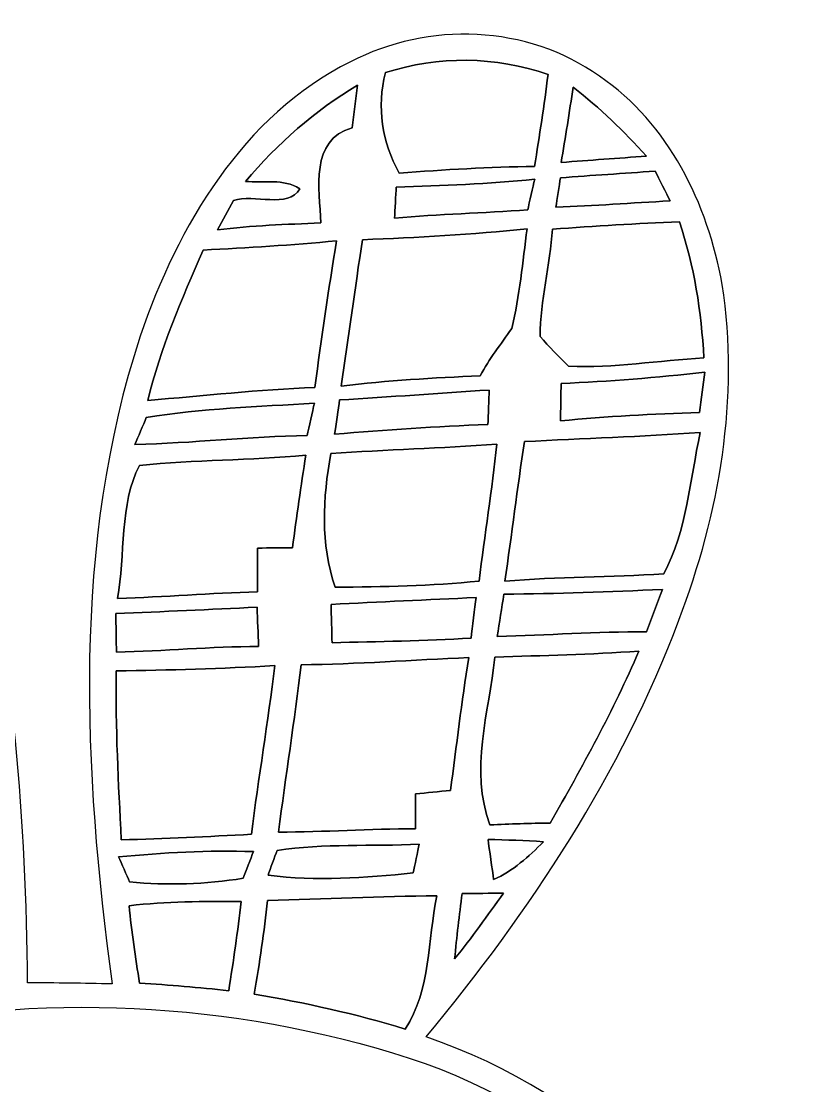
# Model space of a CAD drawing. Header units: centimetres. Extents: x -9.7 to 9.7, y -20.5 to 20.6.
# Drawn here: x -6.573 to -4.032, y -14.554 to -11.144 of the extents above; entities that cross this region are included whole.
import ezdxf

# ---------------------------------------------------------------- set-up
doc = ezdxf.new("R2010")
doc.units = ezdxf.units.CM
doc.header["$MEASUREMENT"] = 0
doc.layers.add('Camada 1', color=7, linetype='Continuous')

msp = doc.modelspace()

# ---------------------------------------------------------------- linework, layer by layer
at = {"layer": 'Camada 1'}
for points, knots in [([(-5.51814, -11.27337), (-5.27049, -11.14354), (-4.95087, -11.15447), (-4.72157, -11.31958), (-4.72157, -11.31958), (-4.49896, -11.46986), (-4.37515, -11.72845), (-4.32788, -11.98667), (-4.32788, -11.98667), (-4.27177, -12.34968), (-4.3374, -12.72151), (-4.46722, -13.0623), (-4.46722, -13.0623), (-4.65067, -13.55302), (-4.94312, -13.99611), (-5.27649, -14.39757), (-5.27649, -14.39757), (-4.7431, -14.581), (-4.31236, -14.99763), (-4.06752, -15.50105), (-4.06752, -15.50105), (-3.95605, -15.74446), (-3.81387, -16.00412), (-3.86891, -16.2814), (-3.86891, -16.2814), (-3.94017, -16.61337), (-4.20158, -16.86243), (-4.47462, -17.04304), (-4.47462, -17.04304), (-4.71735, -17.20003), (-4.98474, -17.31751), (-5.26133, -17.40076), (-5.26133, -17.40076), (-5.12409, -17.44132), (-4.98157, -17.5327), (-4.95335, -17.68333), (-4.95335, -17.68333), (-4.94242, -17.92498), (-4.7893, -18.12536), (-4.7392, -18.35855), (-4.7392, -18.35855), (-4.58505, -18.28095), (-4.40372, -18.20862), (-4.23157, -18.27354), (-4.23157, -18.27354), (-3.97756, -18.36844), (-3.8481, -18.63619), (-3.78071, -18.88208), (-3.78071, -18.88208), (-3.68194, -19.21581), (-3.8615, -19.55694), (-4.0841, -19.79753), (-4.0841, -19.79753), (-4.15113, -19.85785), (-4.17442, -19.94782), (-4.18217, -20.03531), (-4.18217, -20.03531), (-4.16913, -20.09634), (-4.10632, -20.12138), (-4.06223, -20.15737), (-4.06223, -20.15737), (-4.01954, -20.11398), (-3.97862, -20.06917), (-3.93876, -20.02401), (-3.93876, -20.02401), (-3.89149, -20.10409), (-3.84457, -20.23251), (-3.94616, -20.29283), (-3.94616, -20.29283), (-4.09397, -20.37537), (-4.27319, -20.36056), (-4.43688, -20.37467), (-4.43688, -20.37467), (-4.39525, -20.31929), (-4.31729, -20.26425), (-4.34657, -20.18558), (-4.34657, -20.18558), (-4.35468, -20.07022), (-4.54235, -20.07164), (-4.55789, -20.18454), (-4.55789, -20.18454), (-4.58752, -20.26849), (-4.50708, -20.32141), (-4.45523, -20.37221), (-4.45523, -20.37221), (-4.64043, -20.36304), (-4.82669, -20.37856), (-5.01049, -20.3475), (-5.01049, -20.3475), (-5.10258, -20.3334), (-5.21158, -20.31505), (-5.26345, -20.22722), (-5.26345, -20.22722), (-5.27543, -20.181), (-5.26661, -20.13303), (-5.26696, -20.08681), (-5.26696, -20.08681), (-5.63597, -20.2632), (-6.05367, -20.29001), (-6.45617, -20.30341), (-6.45617, -20.30341), (-6.81107, -20.29741), (-7.17337, -20.27307), (-7.50817, -20.14643), (-7.50817, -20.14643), (-7.5004, -20.19158), (-7.49547, -20.23745), (-7.4937, -20.28401), (-7.4937, -20.28401), (-7.54627, -20.38032), (-7.66655, -20.39761), (-7.76498, -20.41489), (-7.76498, -20.41489), (-8.07191, -20.45229), (-8.38376, -20.45299), (-8.69173, -20.42407), (-8.69173, -20.42407), (-8.80004, -20.4096), (-8.95526, -20.38173), (-8.9722, -20.24978), (-8.9722, -20.24978), (-8.95103, -20.10762), (-8.80956, -20.04201), (-8.69597, -19.98345), (-8.69597, -19.98345), (-9.03922, -19.79824), (-9.23395, -19.36537), (-9.12424, -18.98826), (-9.12424, -18.98826), (-9.05228, -18.73778), (-8.91857, -18.46014), (-8.65399, -18.37124), (-8.65399, -18.37124), (-8.49418, -18.31974), (-8.33119, -18.38888), (-8.19079, -18.46262), (-8.19079, -18.46262), (-8.13787, -18.23861), (-8.02816, -18.0361), (-7.92903, -17.83079), (-7.92903, -17.83079), (-7.89939, -17.65618), (-7.84506, -17.47273), (-7.69196, -17.36689), (-7.69196, -17.36689), (-8.0973, -17.24025), (-8.49241, -17.0367), (-8.78381, -16.72166), (-8.78381, -16.72166), (-8.9722, -16.51423), (-9.08861, -16.20519), (-8.97184, -15.93427), (-8.97184, -15.93427), (-8.7002, -15.28655), (-8.19502, -14.72706), (-7.54944, -14.43848), (-7.54944, -14.43848), (-7.91527, -14.03914), (-8.2236, -13.57841), (-8.40316, -13.06476), (-8.40316, -13.06476), (-8.52416, -12.71269), (-8.57532, -12.32923), (-8.50053, -11.96199), (-8.50053, -11.96199), (-8.43808, -11.67835), (-8.27087, -11.38485), (-7.98124, -11.28818), (-7.98124, -11.28818), (-7.7357, -11.20422), (-7.47041, -11.31746), (-7.29543, -11.49314), (-7.29543, -11.49314), (-6.97301, -11.81064), (-6.8213, -12.25408), (-6.71724, -12.68411), (-6.71724, -12.68411), (-6.59729, -13.18823), (-6.55708, -13.70787), (-6.5525, -14.22471), (-6.5525, -14.22471), (-6.46253, -14.22471), (-6.37258, -14.22541), (-6.28227, -14.22822), (-6.28227, -14.22822), (-6.37399, -13.53996), (-6.41173, -12.82135), (-6.19195, -12.15248), (-6.19195, -12.15248), (-6.07165, -11.79936), (-5.86351, -11.44481), (-5.51814, -11.27337)], [0, 0, 0, 0, 0.0204082, 0.0204082, 0.0204082, 0.0204082, 0.0408163, 0.0408163, 0.0408163, 0.0408163, 0.0612245, 0.0612245, 0.0612245, 0.0612245, 0.0816327, 0.0816327, 0.0816327, 0.0816327, 0.1020408, 0.1020408, 0.1020408, 0.1020408, 0.122449, 0.122449, 0.122449, 0.122449, 0.1428571, 0.1428571, 0.1428571, 0.1428571, 0.1632653, 0.1632653, 0.1632653, 0.1632653, 0.1836735, 0.1836735, 0.1836735, 0.1836735, 0.2040816, 0.2040816, 0.2040816, 0.2040816, 0.2244898, 0.2244898, 0.2244898, 0.2244898, 0.244898, 0.244898, 0.244898, 0.244898, 0.2653061, 0.2653061, 0.2653061, 0.2653061, 0.2857143, 0.2857143, 0.2857143, 0.2857143, 0.3061224, 0.3061224, 0.3061224, 0.3061224, 0.3265306, 0.3265306, 0.3265306, 0.3265306, 0.3469388, 0.3469388, 0.3469388, 0.3469388, 0.3673469, 0.3673469, 0.3673469, 0.3673469, 0.3877551, 0.3877551, 0.3877551, 0.3877551, 0.4081633, 0.4081633, 0.4081633, 0.4081633, 0.4285714, 0.4285714, 0.4285714, 0.4285714, 0.4489796, 0.4489796, 0.4489796, 0.4489796, 0.4693878, 0.4693878, 0.4693878, 0.4693878, 0.4897959, 0.4897959, 0.4897959, 0.4897959, 0.5102041, 0.5102041, 0.5102041, 0.5102041, 0.5306122, 0.5306122, 0.5306122, 0.5306122, 0.5510204, 0.5510204, 0.5510204, 0.5510204, 0.5714286, 0.5714286, 0.5714286, 0.5714286, 0.5918367, 0.5918367, 0.5918367, 0.5918367, 0.6122449, 0.6122449, 0.6122449, 0.6122449, 0.6326531, 0.6326531, 0.6326531, 0.6326531, 0.6530612, 0.6530612, 0.6530612, 0.6530612, 0.6734694, 0.6734694, 0.6734694, 0.6734694, 0.6938776, 0.6938776, 0.6938776, 0.6938776, 0.7142857, 0.7142857, 0.7142857, 0.7142857, 0.7346939, 0.7346939, 0.7346939, 0.7346939, 0.755102, 0.755102, 0.755102, 0.755102, 0.7755102, 0.7755102, 0.7755102, 0.7755102, 0.7959184, 0.7959184, 0.7959184, 0.7959184, 0.8163265, 0.8163265, 0.8163265, 0.8163265, 0.8367347, 0.8367347, 0.8367347, 0.8367347, 0.8571429, 0.8571429, 0.8571429, 0.8571429, 0.877551, 0.877551, 0.877551, 0.877551, 0.8979592, 0.8979592, 0.8979592, 0.8979592, 0.9183673, 0.9183673, 0.9183673, 0.9183673, 0.9387755, 0.9387755, 0.9387755, 0.9387755, 0.9591837, 0.9591837, 0.9591837, 0.9591837, 1, 1, 1, 1]), ([(-5.40702, -11.30793), (-5.40702, -11.30793), (-5.40702, -11.30793), (-5.40702, -11.30793), (-5.40702, -11.30793), (-5.43418, -11.42012), (-5.41901, -11.52877), (-5.36256, -11.63002), (-5.36256, -11.63002), (-5.21828, -11.61908), (-5.07364, -11.61026), (-4.92901, -11.60885), (-4.92901, -11.60885), (-4.91348, -11.51042), (-4.89832, -11.41236), (-4.88597, -11.31429), (-4.88597, -11.31429), (-5.05354, -11.25431), (-5.23769, -11.25466), (-5.40702, -11.30793)], [0, 0, 0, 0, 0.1666667, 0.1666667, 0.1666667, 0.1666667, 0.3333333, 0.3333333, 0.3333333, 0.3333333, 0.5, 0.5, 0.5, 0.5, 0.6666667, 0.6666667, 0.6666667, 0.6666667, 1, 1, 1, 1]), ([(-5.85505, -11.65647), (-5.85505, -11.65647), (-5.85505, -11.65647), (-5.85505, -11.65647), (-5.85505, -11.65647), (-5.7972, -11.66283), (-5.73334, -11.64624), (-5.68113, -11.68011), (-5.68113, -11.68011), (-5.71675, -11.74644), (-5.82894, -11.69458), (-5.8935, -11.71751), (-5.8935, -11.71751), (-5.91078, -11.74855), (-5.92771, -11.78031), (-5.94501, -11.81206), (-5.94501, -11.81206), (-5.83494, -11.79759), (-5.72416, -11.79442), (-5.61374, -11.78984), (-5.61374, -11.78984), (-5.61728, -11.68011), (-5.65009, -11.52418), (-5.5132, -11.48467), (-5.5132, -11.48467), (-5.50757, -11.43881), (-5.50192, -11.39331), (-5.49627, -11.3485), (-5.49627, -11.3485), (-5.63279, -11.42965), (-5.75239, -11.53548), (-5.85505, -11.65647)], [0, 0, 0, 0, 0.1111111, 0.1111111, 0.1111111, 0.1111111, 0.2222222, 0.2222222, 0.2222222, 0.2222222, 0.3333333, 0.3333333, 0.3333333, 0.3333333, 0.4444444, 0.4444444, 0.4444444, 0.4444444, 0.5555556, 0.5555556, 0.5555556, 0.5555556, 0.6666667, 0.6666667, 0.6666667, 0.6666667, 0.7777778, 0.7777778, 0.7777778, 0.7777778, 1, 1, 1, 1]), ([(-4.80518, -11.3545), (-4.80518, -11.3545), (-4.80518, -11.3545), (-4.80518, -11.3545), (-4.80518, -11.3545), (-4.81787, -11.43458), (-4.83022, -11.51573), (-4.84399, -11.59615), (-4.84399, -11.59615), (-4.75297, -11.5884), (-4.66195, -11.58239), (-4.57093, -11.57569), (-4.57093, -11.57569), (-4.64219, -11.4949), (-4.72122, -11.42152), (-4.80518, -11.3545)], [0, 0, 0, 0, 0.2, 0.2, 0.2, 0.2, 0.4, 0.4, 0.4, 0.4, 0.6, 0.6, 0.6, 0.6, 1, 1, 1, 1]), ([(-4.84645, -11.64519), (-4.84645, -11.64519), (-4.84645, -11.64519), (-4.84645, -11.64519), (-4.84645, -11.64519), (-4.84998, -11.66847), (-4.85739, -11.71539), (-4.86092, -11.73868), (-4.86092, -11.73868), (-4.73886, -11.73444), (-4.61715, -11.72598), (-4.49509, -11.71892), (-4.49509, -11.71892), (-4.50708, -11.69528), (-4.53107, -11.64731), (-4.54306, -11.62332), (-4.54306, -11.62332), (-4.64431, -11.63143), (-4.74556, -11.63708), (-4.84645, -11.64519)], [0, 0, 0, 0, 0.1666667, 0.1666667, 0.1666667, 0.1666667, 0.3333333, 0.3333333, 0.3333333, 0.3333333, 0.5, 0.5, 0.5, 0.5, 0.6666667, 0.6666667, 0.6666667, 0.6666667, 1, 1, 1, 1]), ([(-5.37209, -11.67482), (-5.37209, -11.67482), (-5.37209, -11.67482), (-5.37209, -11.67482), (-5.37209, -11.67482), (-5.3735, -11.69952), (-5.37632, -11.74925), (-5.37774, -11.77395), (-5.37774, -11.77395), (-5.23558, -11.76231), (-5.0934, -11.75737), (-4.95123, -11.74784), (-4.95123, -11.74784), (-4.94558, -11.72316), (-4.9343, -11.67411), (-4.92865, -11.64943), (-4.92865, -11.64943), (-5.07576, -11.66459), (-5.22393, -11.67024), (-5.37209, -11.67482)], [0, 0, 0, 0, 0.1666667, 0.1666667, 0.1666667, 0.1666667, 0.3333333, 0.3333333, 0.3333333, 0.3333333, 0.5, 0.5, 0.5, 0.5, 0.6666667, 0.6666667, 0.6666667, 0.6666667, 1, 1, 1, 1]), ([(-4.8715, -11.80958), (-4.8715, -11.80958), (-4.8715, -11.80958), (-4.8715, -11.80958), (-4.8715, -11.80958), (-4.88068, -11.92459), (-4.91031, -12.03783), (-4.91137, -12.15354), (-4.91137, -12.15354), (-4.88244, -12.186), (-4.8521, -12.21775), (-4.82035, -12.24845), (-4.82035, -12.24845), (-4.67535, -12.25585), (-4.53143, -12.22974), (-4.38679, -12.22233), (-4.38679, -12.22233), (-4.3949, -12.07416), (-4.41783, -11.92742), (-4.4651, -11.78665), (-4.4651, -11.78665), (-4.60092, -11.79054), (-4.73638, -11.80007), (-4.8715, -11.80958)], [0, 0, 0, 0, 0.1428571, 0.1428571, 0.1428571, 0.1428571, 0.2857143, 0.2857143, 0.2857143, 0.2857143, 0.4285714, 0.4285714, 0.4285714, 0.4285714, 0.5714286, 0.5714286, 0.5714286, 0.5714286, 0.7142857, 0.7142857, 0.7142857, 0.7142857, 1, 1, 1, 1]), ([(-5.4804, -11.84346), (-5.4804, -11.84346), (-5.4804, -11.84346), (-5.4804, -11.84346), (-5.4804, -11.84346), (-5.50438, -11.99938), (-5.52414, -12.15602), (-5.54884, -12.31229), (-5.54884, -12.31229), (-5.40103, -12.29465), (-5.25215, -12.28583), (-5.10329, -12.27949), (-5.10329, -12.27949), (-5.07434, -12.2255), (-5.03695, -12.17789), (-5.00238, -12.12814), (-5.00238, -12.12814), (-4.97662, -12.02302), (-4.96746, -11.91472), (-4.95299, -11.80818), (-4.95299, -11.80818), (-5.12833, -11.82687), (-5.30436, -11.83674), (-5.4804, -11.84346)], [0, 0, 0, 0, 0.1428571, 0.1428571, 0.1428571, 0.1428571, 0.2857143, 0.2857143, 0.2857143, 0.2857143, 0.4285714, 0.4285714, 0.4285714, 0.4285714, 0.5714286, 0.5714286, 0.5714286, 0.5714286, 0.7142857, 0.7142857, 0.7142857, 0.7142857, 1, 1, 1, 1]), ([(-5.99086, -11.87662), (-5.99086, -11.87662), (-5.99086, -11.87662), (-5.99086, -11.87662), (-5.99086, -11.87662), (-6.05861, -12.03359), (-6.12775, -12.19129), (-6.16795, -12.35886), (-6.16795, -12.35886), (-5.98981, -12.34263), (-5.81166, -12.32464), (-5.63279, -12.31652), (-5.63279, -12.31652), (-5.61162, -12.15955), (-5.5887, -12.00291), (-5.56331, -11.84697), (-5.56331, -11.84697), (-5.70547, -11.8611), (-5.84799, -11.86885), (-5.99086, -11.87662)], [0, 0, 0, 0, 0.1666667, 0.1666667, 0.1666667, 0.1666667, 0.3333333, 0.3333333, 0.3333333, 0.3333333, 0.5, 0.5, 0.5, 0.5, 0.6666667, 0.6666667, 0.6666667, 0.6666667, 1, 1, 1, 1]), ([(-4.84399, -12.30417), (-4.84399, -12.30417), (-4.84399, -12.30417), (-4.84399, -12.30417), (-4.84399, -12.30417), (-4.8447, -12.33416), (-4.84575, -12.39378), (-4.84645, -12.42377), (-4.84645, -12.42377), (-4.6983, -12.40966), (-4.54978, -12.40155), (-4.4009, -12.39697), (-4.4009, -12.39697), (-4.39525, -12.35357), (-4.38962, -12.31018), (-4.38431, -12.2675), (-4.38431, -12.2675), (-4.53707, -12.28548), (-4.69053, -12.29713), (-4.84399, -12.30417)], [0, 0, 0, 0, 0.1666667, 0.1666667, 0.1666667, 0.1666667, 0.3333333, 0.3333333, 0.3333333, 0.3333333, 0.5, 0.5, 0.5, 0.5, 0.6666667, 0.6666667, 0.6666667, 0.6666667, 1, 1, 1, 1]), ([(-5.55342, -12.35674), (-5.55342, -12.35674), (-5.55342, -12.35674), (-5.55342, -12.35674), (-5.55342, -12.35674), (-5.5573, -12.38425), (-5.56541, -12.43929), (-5.5693, -12.46681), (-5.5693, -12.46681), (-5.40597, -12.45235), (-5.24228, -12.44211), (-5.07858, -12.43507), (-5.07858, -12.43507), (-5.07753, -12.40754), (-5.07541, -12.35287), (-5.07434, -12.32534), (-5.07434, -12.32534), (-5.23416, -12.33416), (-5.39362, -12.34792), (-5.55342, -12.35674)], [0, 0, 0, 0, 0.1666667, 0.1666667, 0.1666667, 0.1666667, 0.3333333, 0.3333333, 0.3333333, 0.3333333, 0.5, 0.5, 0.5, 0.5, 0.6666667, 0.6666667, 0.6666667, 0.6666667, 1, 1, 1, 1]), ([(-6.17255, -12.41354), (-6.17255, -12.41354), (-6.17255, -12.41354), (-6.17255, -12.41354), (-6.17255, -12.41354), (-6.18172, -12.43507), (-6.19972, -12.47775), (-6.20888, -12.49927), (-6.20888, -12.49927), (-6.02473, -12.49539), (-5.84164, -12.47422), (-5.6575, -12.47069), (-5.6575, -12.47069), (-5.65185, -12.44494), (-5.6402, -12.39273), (-5.63421, -12.36698), (-5.63421, -12.36698), (-5.81377, -12.37896), (-5.9951, -12.3832), (-6.17255, -12.41354)], [0, 0, 0, 0, 0.1666667, 0.1666667, 0.1666667, 0.1666667, 0.3333333, 0.3333333, 0.3333333, 0.3333333, 0.5, 0.5, 0.5, 0.5, 0.6666667, 0.6666667, 0.6666667, 0.6666667, 1, 1, 1, 1]), ([(-4.96147, -12.49009), (-4.96147, -12.49009), (-4.96147, -12.49009), (-4.96147, -12.49009), (-4.96147, -12.49009), (-4.98474, -12.6386), (-5.00133, -12.78819), (-5.02462, -12.93741), (-5.02462, -12.93741), (-4.85527, -12.92331), (-4.68488, -12.92506), (-4.51555, -12.91378), (-4.51555, -12.91378), (-4.44112, -12.77549), (-4.43123, -12.61251), (-4.39878, -12.46116), (-4.39878, -12.46116), (-4.58611, -12.47386), (-4.77378, -12.48092), (-4.96147, -12.49009)], [0, 0, 0, 0, 0.1666667, 0.1666667, 0.1666667, 0.1666667, 0.3333333, 0.3333333, 0.3333333, 0.3333333, 0.5, 0.5, 0.5, 0.5, 0.6666667, 0.6666667, 0.6666667, 0.6666667, 1, 1, 1, 1]), ([(-5.58165, -12.52855), (-5.58165, -12.52855), (-5.58165, -12.52855), (-5.58165, -12.52855), (-5.58165, -12.52855), (-5.60704, -12.67213), (-5.61622, -12.81711), (-5.56718, -12.95717), (-5.56718, -12.95717), (-5.41372, -12.95541), (-5.25955, -12.95364), (-5.1068, -12.93707), (-5.1068, -12.93707), (-5.08847, -12.79031), (-5.06552, -12.64462), (-5.05037, -12.4982), (-5.05037, -12.4982), (-5.2271, -12.51232), (-5.40456, -12.51584), (-5.58165, -12.52855)], [0, 0, 0, 0, 0.1666667, 0.1666667, 0.1666667, 0.1666667, 0.3333333, 0.3333333, 0.3333333, 0.3333333, 0.5, 0.5, 0.5, 0.5, 0.6666667, 0.6666667, 0.6666667, 0.6666667, 1, 1, 1, 1]), ([(-6.19478, -12.567), (-6.19478, -12.567), (-6.19478, -12.567), (-6.19478, -12.567), (-6.19478, -12.567), (-6.25827, -12.68976), (-6.24028, -12.8538), (-6.26426, -12.99316), (-6.26426, -12.99316), (-6.1147, -12.98787), (-5.96547, -12.97552), (-5.81589, -12.97199), (-5.81589, -12.97199), (-5.81589, -12.92472), (-5.81589, -12.87814), (-5.81589, -12.83158), (-5.81589, -12.83158), (-5.77885, -12.83088), (-5.74145, -12.83053), (-5.70406, -12.83053), (-5.70406, -12.83053), (-5.6917, -12.73104), (-5.67655, -12.6319), (-5.66173, -12.53348), (-5.66173, -12.53348), (-5.83917, -12.55112), (-6.01768, -12.54831), (-6.19478, -12.567)], [0, 0, 0, 0, 0.125, 0.125, 0.125, 0.125, 0.25, 0.25, 0.25, 0.25, 0.375, 0.375, 0.375, 0.375, 0.5, 0.5, 0.5, 0.5, 0.625, 0.625, 0.625, 0.625, 0.75, 0.75, 0.75, 0.75, 1, 1, 1, 1]), ([(-5.58095, -13.01184), (-5.58095, -13.01184), (-5.58095, -13.01184), (-5.58095, -13.01184), (-5.58095, -13.01184), (-5.58024, -13.04254), (-5.57847, -13.10393), (-5.57776, -13.13461), (-5.57776, -13.13461), (-5.42924, -13.13144), (-5.28072, -13.12827), (-5.13221, -13.12016), (-5.13221, -13.12016), (-5.12833, -13.0877), (-5.12056, -13.02244), (-5.11668, -12.98999), (-5.11668, -12.98999), (-5.27156, -12.99703), (-5.42607, -13.00409), (-5.58095, -13.01184)], [0, 0, 0, 0, 0.1666667, 0.1666667, 0.1666667, 0.1666667, 0.3333333, 0.3333333, 0.3333333, 0.3333333, 0.5, 0.5, 0.5, 0.5, 0.6666667, 0.6666667, 0.6666667, 0.6666667, 1, 1, 1, 1]), ([(-5.02742, -12.97905), (-5.02742, -12.97905), (-5.02742, -12.97905), (-5.02742, -12.97905), (-5.02742, -12.97905), (-5.03449, -13.02385), (-5.04155, -13.069), (-5.04895, -13.11485), (-5.04895, -13.11485), (-4.8895, -13.11063), (-4.73004, -13.09899), (-4.57059, -13.0997), (-4.57059, -13.0997), (-4.55329, -13.05382), (-4.53636, -13.00868), (-4.51943, -12.96387), (-4.51943, -12.96387), (-4.68841, -12.97199), (-4.8581, -12.97798), (-5.02742, -12.97905)], [0, 0, 0, 0, 0.1666667, 0.1666667, 0.1666667, 0.1666667, 0.3333333, 0.3333333, 0.3333333, 0.3333333, 0.5, 0.5, 0.5, 0.5, 0.6666667, 0.6666667, 0.6666667, 0.6666667, 1, 1, 1, 1]), ([(-6.27027, -13.04149), (-6.27027, -13.04149), (-6.27027, -13.04149), (-6.27027, -13.04149), (-6.27027, -13.04149), (-6.26957, -13.07253), (-6.2685, -13.13427), (-6.26816, -13.16531), (-6.26816, -13.16531), (-6.11611, -13.16107), (-5.96477, -13.14732), (-5.81271, -13.14696), (-5.81271, -13.14696), (-5.81447, -13.10464), (-5.81625, -13.0623), (-5.81766, -13.02066), (-5.81766, -13.02066), (-5.9683, -13.02878), (-6.11928, -13.03479), (-6.27027, -13.04149)], [0, 0, 0, 0, 0.1666667, 0.1666667, 0.1666667, 0.1666667, 0.3333333, 0.3333333, 0.3333333, 0.3333333, 0.5, 0.5, 0.5, 0.5, 0.6666667, 0.6666667, 0.6666667, 0.6666667, 1, 1, 1, 1]), ([(-5.05636, -13.18153), (-5.05636, -13.18153), (-5.05636, -13.18153), (-5.05636, -13.18153), (-5.05636, -13.18153), (-5.07505, -13.35933), (-5.1382, -13.54278), (-5.07188, -13.71847), (-5.07188, -13.71847), (-5.00768, -13.71528), (-4.94347, -13.71318), (-4.87927, -13.71247), (-4.87927, -13.71247), (-4.77626, -13.5329), (-4.67642, -13.35158), (-4.59527, -13.16143), (-4.59527, -13.16143), (-4.74873, -13.17342), (-4.90255, -13.17483), (-5.05636, -13.18153)], [0, 0, 0, 0, 0.1666667, 0.1666667, 0.1666667, 0.1666667, 0.3333333, 0.3333333, 0.3333333, 0.3333333, 0.5, 0.5, 0.5, 0.5, 0.6666667, 0.6666667, 0.6666667, 0.6666667, 1, 1, 1, 1]), ([(-5.67655, -13.20517), (-5.67655, -13.20517), (-5.67655, -13.20517), (-5.67655, -13.20517), (-5.67655, -13.20517), (-5.69806, -13.38438), (-5.72593, -13.56254), (-5.74922, -13.7414), (-5.74922, -13.7414), (-5.6028, -13.7414), (-5.45641, -13.73116), (-5.31001, -13.73082), (-5.31001, -13.73082), (-5.31001, -13.70295), (-5.31035, -13.64721), (-5.31035, -13.61934), (-5.31035, -13.61934), (-5.27332, -13.6151), (-5.23592, -13.61157), (-5.19852, -13.6084), (-5.19852, -13.6084), (-5.17913, -13.46624), (-5.1629, -13.32371), (-5.13961, -13.1826), (-5.13961, -13.1826), (-5.31883, -13.19001), (-5.49733, -13.20341), (-5.67655, -13.20517)], [0, 0, 0, 0, 0.125, 0.125, 0.125, 0.125, 0.25, 0.25, 0.25, 0.25, 0.375, 0.375, 0.375, 0.375, 0.5, 0.5, 0.5, 0.5, 0.625, 0.625, 0.625, 0.625, 0.75, 0.75, 0.75, 0.75, 1, 1, 1, 1]), ([(-6.26886, -13.22492), (-6.26886, -13.22492), (-6.26886, -13.22492), (-6.26886, -13.22492), (-6.26886, -13.22492), (-6.27167, -13.40555), (-6.2618, -13.58582), (-6.25264, -13.7661), (-6.25264, -13.7661), (-6.11363, -13.76362), (-5.97464, -13.7555), (-5.83564, -13.74846), (-5.83564, -13.74846), (-5.81342, -13.56783), (-5.78272, -13.38826), (-5.76085, -13.20799), (-5.76085, -13.20799), (-5.93019, -13.21822), (-6.09952, -13.22246), (-6.26886, -13.22492)], [0, 0, 0, 0, 0.1666667, 0.1666667, 0.1666667, 0.1666667, 0.3333333, 0.3333333, 0.3333333, 0.3333333, 0.5, 0.5, 0.5, 0.5, 0.6666667, 0.6666667, 0.6666667, 0.6666667, 1, 1, 1, 1]), ([(-5.7538, -13.80031), (-5.7538, -13.80031), (-5.7538, -13.80031), (-5.7538, -13.80031), (-5.7538, -13.80031), (-5.76121, -13.82006), (-5.77532, -13.85992), (-5.78272, -13.88004), (-5.78272, -13.88004), (-5.62926, -13.89873), (-5.47122, -13.88921), (-5.31777, -13.87228), (-5.31777, -13.87228), (-5.31283, -13.84935), (-5.30331, -13.80313), (-5.29836, -13.7802), (-5.29836, -13.7802), (-5.45007, -13.78795), (-5.60317, -13.77738), (-5.7538, -13.80031)], [0, 0, 0, 0, 0.1666667, 0.1666667, 0.1666667, 0.1666667, 0.3333333, 0.3333333, 0.3333333, 0.3333333, 0.5, 0.5, 0.5, 0.5, 0.6666667, 0.6666667, 0.6666667, 0.6666667, 1, 1, 1, 1]), ([(-5.07824, -13.76503), (-5.07824, -13.76503), (-5.07824, -13.76503), (-5.07824, -13.76503), (-5.07824, -13.76503), (-5.07364, -13.79714), (-5.06448, -13.86134), (-5.06024, -13.89379), (-5.06024, -13.89379), (-4.99816, -13.86557), (-4.9477, -13.82041), (-4.90044, -13.77244), (-4.90044, -13.77244), (-4.95969, -13.76856), (-5.01896, -13.76644), (-5.07824, -13.76503)], [0, 0, 0, 0, 0.2, 0.2, 0.2, 0.2, 0.4, 0.4, 0.4, 0.4, 0.6, 0.6, 0.6, 0.6, 1, 1, 1, 1]), ([(-6.26145, -13.82112), (-6.26145, -13.82112), (-6.26145, -13.82112), (-6.26145, -13.82112), (-6.26145, -13.82112), (-6.25264, -13.84087), (-6.235, -13.88075), (-6.22618, -13.90085), (-6.22618, -13.90085), (-6.10551, -13.91355), (-5.98204, -13.90826), (-5.8621, -13.88957), (-5.8621, -13.88957), (-5.85399, -13.8684), (-5.83776, -13.82572), (-5.82965, -13.80418), (-5.82965, -13.80418), (-5.97393, -13.79855), (-6.11823, -13.80737), (-6.26145, -13.82112)], [0, 0, 0, 0, 0.1666667, 0.1666667, 0.1666667, 0.1666667, 0.3333333, 0.3333333, 0.3333333, 0.3333333, 0.5, 0.5, 0.5, 0.5, 0.6666667, 0.6666667, 0.6666667, 0.6666667, 1, 1, 1, 1]), ([(-5.78414, -13.96047), (-5.78414, -13.96047), (-5.78414, -13.96047), (-5.78414, -13.96047), (-5.78414, -13.96047), (-5.79542, -14.06065), (-5.80918, -14.16049), (-5.82719, -14.26033), (-5.82719, -14.26033), (-5.66384, -14.28855), (-5.50192, -14.32418), (-5.34317, -14.37252), (-5.34317, -14.37252), (-5.26133, -14.24515), (-5.27156, -14.08852), (-5.24191, -13.94566), (-5.24191, -13.94566), (-5.4229, -13.94741), (-5.60351, -13.95552), (-5.78414, -13.96047)], [0, 0, 0, 0, 0.1666667, 0.1666667, 0.1666667, 0.1666667, 0.3333333, 0.3333333, 0.3333333, 0.3333333, 0.5, 0.5, 0.5, 0.5, 0.6666667, 0.6666667, 0.6666667, 0.6666667, 1, 1, 1, 1]), ([(-5.16149, -13.93825), (-5.16149, -13.93825), (-5.16149, -13.93825), (-5.16149, -13.93825), (-5.16149, -13.93825), (-5.1696, -14.0081), (-5.17877, -14.07759), (-5.18512, -14.14814), (-5.18512, -14.14814), (-5.12974, -14.08007), (-5.07965, -14.0081), (-5.02813, -13.93754), (-5.02813, -13.93754), (-5.07259, -13.93754), (-5.11703, -13.93789), (-5.16149, -13.93825)], [0, 0, 0, 0, 0.2, 0.2, 0.2, 0.2, 0.4, 0.4, 0.4, 0.4, 0.6, 0.6, 0.6, 0.6, 1, 1, 1, 1]), ([(-6.22757, -13.9774), (-6.22757, -13.9774), (-6.22757, -13.9774), (-6.22757, -13.9774), (-6.22757, -13.9774), (-6.21946, -14.06031), (-6.20747, -14.14322), (-6.19407, -14.2261), (-6.19407, -14.2261), (-6.09881, -14.23105), (-6.00357, -14.23916), (-5.90868, -14.2501), (-5.90868, -14.2501), (-5.8935, -14.15486), (-5.8794, -14.0596), (-5.8688, -13.964), (-5.8688, -13.964), (-5.98874, -13.96223), (-6.1087, -13.96434), (-6.22757, -13.9774)], [0, 0, 0, 0, 0.1666667, 0.1666667, 0.1666667, 0.1666667, 0.3333333, 0.3333333, 0.3333333, 0.3333333, 0.5, 0.5, 0.5, 0.5, 0.6666667, 0.6666667, 0.6666667, 0.6666667, 1, 1, 1, 1]), ([(-7.10352, -14.38168), (-7.10352, -14.38168), (-7.10352, -14.38168), (-7.10352, -14.38168), (-7.10352, -14.38168), (-7.79955, -14.53761), (-8.38941, -15.02657), (-8.73442, -15.64286), (-8.73442, -15.64286), (-8.84201, -15.84113), (-8.98137, -16.05808), (-8.92315, -16.29445), (-8.92315, -16.29445), (-8.85119, -16.60207), (-8.59296, -16.81373), (-8.3446, -16.98449), (-8.3446, -16.98449), (-8.40281, -16.83985), (-8.39893, -16.66521), (-8.29063, -16.54493), (-8.29063, -16.54493), (-8.14211, -16.353), (-7.80732, -16.35936), (-7.66797, -16.55903), (-7.66797, -16.55903), (-7.55473, -16.69767), (-7.5625, -16.9164), (-7.67891, -17.05115), (-7.67891, -17.05115), (-7.74135, -17.12877), (-7.83836, -17.16334), (-7.9255, -17.20461), (-7.9255, -17.20461), (-7.33743, -17.42617), (-6.70136, -17.54928), (-6.07306, -17.48013), (-6.07306, -17.48013), (-5.65784, -17.4452), (-5.25322, -17.33055), (-4.86867, -17.17357), (-4.86867, -17.17357), (-4.9918, -17.15628), (-5.12444, -17.12595), (-5.20664, -17.02469), (-5.20664, -17.02469), (-5.33788, -16.87688), (-5.31106, -16.62606), (-5.15408, -16.50717), (-5.15408, -16.50717), (-4.96076, -16.34277), (-4.61539, -16.41544), (-4.52332, -16.65781), (-4.52332, -16.65781), (-4.46687, -16.76929), (-4.51202, -16.89347), (-4.54907, -17.00318), (-4.54907, -17.00318), (-4.30388, -16.82608), (-4.04777, -16.61971), (-3.96451, -16.31492), (-3.96451, -16.31492), (-3.88231, -16.0602), (-4.0199, -15.8115), (-4.11938, -15.58395), (-4.11938, -15.58395), (-4.35645, -15.07137), (-4.78825, -14.64239), (-5.33047, -14.46564), (-5.33047, -14.46564), (-5.89915, -14.28291), (-6.52039, -14.25292), (-7.10352, -14.38168)], [0, 0, 0, 0, 0.0526316, 0.0526316, 0.0526316, 0.0526316, 0.1052632, 0.1052632, 0.1052632, 0.1052632, 0.1578947, 0.1578947, 0.1578947, 0.1578947, 0.2105263, 0.2105263, 0.2105263, 0.2105263, 0.2631579, 0.2631579, 0.2631579, 0.2631579, 0.3157895, 0.3157895, 0.3157895, 0.3157895, 0.3684211, 0.3684211, 0.3684211, 0.3684211, 0.4210526, 0.4210526, 0.4210526, 0.4210526, 0.4736842, 0.4736842, 0.4736842, 0.4736842, 0.5263158, 0.5263158, 0.5263158, 0.5263158, 0.5789474, 0.5789474, 0.5789474, 0.5789474, 0.6315789, 0.6315789, 0.6315789, 0.6315789, 0.6842105, 0.6842105, 0.6842105, 0.6842105, 0.7368421, 0.7368421, 0.7368421, 0.7368421, 0.7894737, 0.7894737, 0.7894737, 0.7894737, 0.8421053, 0.8421053, 0.8421053, 0.8421053, 0.8947368, 0.8947368, 0.8947368, 0.8947368, 1, 1, 1, 1])]:
    msp.add_open_spline(points, degree=3, knots=knots, dxfattribs=at)
at = {"layer": 'Camada 1', "color": 7}
for points, knots in [([(-5.40702, -11.30793), (-5.23769, -11.25466), (-5.05354, -11.25431), (-4.88597, -11.31429), (-4.88597, -11.31429), (-4.89832, -11.41236), (-4.91348, -11.51042), (-4.92901, -11.60885), (-4.92901, -11.60885), (-5.07364, -11.61026), (-5.21828, -11.61908), (-5.36256, -11.63002), (-5.36256, -11.63002), (-5.41901, -11.52877), (-5.43418, -11.42012), (-5.40702, -11.30793)], [0, 0, 0, 0, 0.2, 0.2, 0.2, 0.2, 0.4, 0.4, 0.4, 0.4, 0.6, 0.6, 0.6, 0.6, 1, 1, 1, 1]), ([(-5.85505, -11.65647), (-5.75239, -11.53548), (-5.63279, -11.42965), (-5.49627, -11.3485), (-5.49627, -11.3485), (-5.50192, -11.39331), (-5.50757, -11.43881), (-5.5132, -11.48467), (-5.5132, -11.48467), (-5.65009, -11.52418), (-5.61728, -11.68011), (-5.61374, -11.78984), (-5.61374, -11.78984), (-5.72416, -11.79442), (-5.83494, -11.79759), (-5.94501, -11.81206), (-5.94501, -11.81206), (-5.92771, -11.78031), (-5.91078, -11.74855), (-5.8935, -11.71751), (-5.8935, -11.71751), (-5.82894, -11.69458), (-5.71675, -11.74644), (-5.68113, -11.68011), (-5.68113, -11.68011), (-5.73334, -11.64624), (-5.7972, -11.66283), (-5.85505, -11.65647)], [0, 0, 0, 0, 0.125, 0.125, 0.125, 0.125, 0.25, 0.25, 0.25, 0.25, 0.375, 0.375, 0.375, 0.375, 0.5, 0.5, 0.5, 0.5, 0.625, 0.625, 0.625, 0.625, 0.75, 0.75, 0.75, 0.75, 1, 1, 1, 1]), ([(-4.80518, -11.3545), (-4.72122, -11.42152), (-4.64219, -11.4949), (-4.57093, -11.57569), (-4.57093, -11.57569), (-4.66195, -11.58239), (-4.75297, -11.5884), (-4.84399, -11.59615), (-4.84399, -11.59615), (-4.83022, -11.51573), (-4.81787, -11.43458), (-4.80518, -11.3545)], [0, 0, 0, 0, 0.25, 0.25, 0.25, 0.25, 0.5, 0.5, 0.5, 0.5, 1, 1, 1, 1]), ([(-4.84645, -11.64519), (-4.74556, -11.63708), (-4.64431, -11.63143), (-4.54306, -11.62332), (-4.54306, -11.62332), (-4.53107, -11.64731), (-4.50708, -11.69528), (-4.49509, -11.71892), (-4.49509, -11.71892), (-4.61715, -11.72598), (-4.73886, -11.73444), (-4.86092, -11.73868), (-4.86092, -11.73868), (-4.85739, -11.71539), (-4.84998, -11.66847), (-4.84645, -11.64519)], [0, 0, 0, 0, 0.2, 0.2, 0.2, 0.2, 0.4, 0.4, 0.4, 0.4, 0.6, 0.6, 0.6, 0.6, 1, 1, 1, 1]), ([(-5.37209, -11.67482), (-5.22393, -11.67024), (-5.07576, -11.66459), (-4.92865, -11.64943), (-4.92865, -11.64943), (-4.9343, -11.67411), (-4.94558, -11.72316), (-4.95123, -11.74784), (-4.95123, -11.74784), (-5.0934, -11.75737), (-5.23558, -11.76231), (-5.37774, -11.77395), (-5.37774, -11.77395), (-5.37632, -11.74925), (-5.3735, -11.69952), (-5.37209, -11.67482)], [0, 0, 0, 0, 0.2, 0.2, 0.2, 0.2, 0.4, 0.4, 0.4, 0.4, 0.6, 0.6, 0.6, 0.6, 1, 1, 1, 1]), ([(-4.8715, -11.80958), (-4.73638, -11.80007), (-4.60092, -11.79054), (-4.4651, -11.78665), (-4.4651, -11.78665), (-4.41783, -11.92742), (-4.3949, -12.07416), (-4.38679, -12.22233), (-4.38679, -12.22233), (-4.53143, -12.22974), (-4.67535, -12.25585), (-4.82035, -12.24845), (-4.82035, -12.24845), (-4.8521, -12.21775), (-4.88244, -12.186), (-4.91137, -12.15354), (-4.91137, -12.15354), (-4.91031, -12.03783), (-4.88068, -11.92459), (-4.8715, -11.80958)], [0, 0, 0, 0, 0.1666667, 0.1666667, 0.1666667, 0.1666667, 0.3333333, 0.3333333, 0.3333333, 0.3333333, 0.5, 0.5, 0.5, 0.5, 0.6666667, 0.6666667, 0.6666667, 0.6666667, 1, 1, 1, 1]), ([(-5.4804, -11.84346), (-5.30436, -11.83674), (-5.12833, -11.82687), (-4.95299, -11.80818), (-4.95299, -11.80818), (-4.96746, -11.91472), (-4.97662, -12.02302), (-5.00238, -12.12814), (-5.00238, -12.12814), (-5.03695, -12.17789), (-5.07434, -12.2255), (-5.10329, -12.27949), (-5.10329, -12.27949), (-5.25215, -12.28583), (-5.40103, -12.29465), (-5.54884, -12.31229), (-5.54884, -12.31229), (-5.52414, -12.15602), (-5.50438, -11.99938), (-5.4804, -11.84346)], [0, 0, 0, 0, 0.1666667, 0.1666667, 0.1666667, 0.1666667, 0.3333333, 0.3333333, 0.3333333, 0.3333333, 0.5, 0.5, 0.5, 0.5, 0.6666667, 0.6666667, 0.6666667, 0.6666667, 1, 1, 1, 1]), ([(-5.99086, -11.87662), (-5.84799, -11.86885), (-5.70547, -11.8611), (-5.56331, -11.84697), (-5.56331, -11.84697), (-5.5887, -12.00291), (-5.61162, -12.15955), (-5.63279, -12.31652), (-5.63279, -12.31652), (-5.81166, -12.32464), (-5.98981, -12.34263), (-6.16795, -12.35886), (-6.16795, -12.35886), (-6.12775, -12.19129), (-6.05861, -12.03359), (-5.99086, -11.87662)], [0, 0, 0, 0, 0.2, 0.2, 0.2, 0.2, 0.4, 0.4, 0.4, 0.4, 0.6, 0.6, 0.6, 0.6, 1, 1, 1, 1]), ([(-4.84399, -12.30417), (-4.69053, -12.29713), (-4.53707, -12.28548), (-4.38431, -12.2675), (-4.38431, -12.2675), (-4.38962, -12.31018), (-4.39525, -12.35357), (-4.4009, -12.39697), (-4.4009, -12.39697), (-4.54978, -12.40155), (-4.6983, -12.40966), (-4.84645, -12.42377), (-4.84645, -12.42377), (-4.84575, -12.39378), (-4.8447, -12.33416), (-4.84399, -12.30417)], [0, 0, 0, 0, 0.2, 0.2, 0.2, 0.2, 0.4, 0.4, 0.4, 0.4, 0.6, 0.6, 0.6, 0.6, 1, 1, 1, 1]), ([(-5.55342, -12.35674), (-5.39362, -12.34792), (-5.23416, -12.33416), (-5.07434, -12.32534), (-5.07434, -12.32534), (-5.07541, -12.35287), (-5.07753, -12.40754), (-5.07858, -12.43507), (-5.07858, -12.43507), (-5.24228, -12.44211), (-5.40597, -12.45235), (-5.5693, -12.46681), (-5.5693, -12.46681), (-5.56541, -12.43929), (-5.5573, -12.38425), (-5.55342, -12.35674)], [0, 0, 0, 0, 0.2, 0.2, 0.2, 0.2, 0.4, 0.4, 0.4, 0.4, 0.6, 0.6, 0.6, 0.6, 1, 1, 1, 1]), ([(-6.17255, -12.41354), (-5.9951, -12.3832), (-5.81377, -12.37896), (-5.63421, -12.36698), (-5.63421, -12.36698), (-5.6402, -12.39273), (-5.65185, -12.44494), (-5.6575, -12.47069), (-5.6575, -12.47069), (-5.84164, -12.47422), (-6.02473, -12.49539), (-6.20888, -12.49927), (-6.20888, -12.49927), (-6.19972, -12.47775), (-6.18172, -12.43507), (-6.17255, -12.41354)], [0, 0, 0, 0, 0.2, 0.2, 0.2, 0.2, 0.4, 0.4, 0.4, 0.4, 0.6, 0.6, 0.6, 0.6, 1, 1, 1, 1]), ([(-4.96147, -12.49009), (-4.77378, -12.48092), (-4.58611, -12.47386), (-4.39878, -12.46116), (-4.39878, -12.46116), (-4.43123, -12.61251), (-4.44112, -12.77549), (-4.51555, -12.91378), (-4.51555, -12.91378), (-4.68488, -12.92506), (-4.85527, -12.92331), (-5.02462, -12.93741), (-5.02462, -12.93741), (-5.00133, -12.78819), (-4.98474, -12.6386), (-4.96147, -12.49009)], [0, 0, 0, 0, 0.2, 0.2, 0.2, 0.2, 0.4, 0.4, 0.4, 0.4, 0.6, 0.6, 0.6, 0.6, 1, 1, 1, 1]), ([(-5.58165, -12.52855), (-5.40456, -12.51584), (-5.2271, -12.51232), (-5.05037, -12.4982), (-5.05037, -12.4982), (-5.06552, -12.64462), (-5.08847, -12.79031), (-5.1068, -12.93707), (-5.1068, -12.93707), (-5.25955, -12.95364), (-5.41372, -12.95541), (-5.56718, -12.95717), (-5.56718, -12.95717), (-5.61622, -12.81711), (-5.60704, -12.67213), (-5.58165, -12.52855)], [0, 0, 0, 0, 0.2, 0.2, 0.2, 0.2, 0.4, 0.4, 0.4, 0.4, 0.6, 0.6, 0.6, 0.6, 1, 1, 1, 1]), ([(-6.19478, -12.567), (-6.01768, -12.54831), (-5.83917, -12.55112), (-5.66173, -12.53348), (-5.66173, -12.53348), (-5.67655, -12.6319), (-5.6917, -12.73104), (-5.70406, -12.83053), (-5.70406, -12.83053), (-5.74145, -12.83053), (-5.77885, -12.83088), (-5.81589, -12.83158), (-5.81589, -12.83158), (-5.81589, -12.87814), (-5.81589, -12.92472), (-5.81589, -12.97199), (-5.81589, -12.97199), (-5.96547, -12.97552), (-6.1147, -12.98787), (-6.26426, -12.99316), (-6.26426, -12.99316), (-6.24028, -12.8538), (-6.25827, -12.68976), (-6.19478, -12.567)], [0, 0, 0, 0, 0.1428571, 0.1428571, 0.1428571, 0.1428571, 0.2857143, 0.2857143, 0.2857143, 0.2857143, 0.4285714, 0.4285714, 0.4285714, 0.4285714, 0.5714286, 0.5714286, 0.5714286, 0.5714286, 0.7142857, 0.7142857, 0.7142857, 0.7142857, 1, 1, 1, 1]), ([(-5.58095, -13.01184), (-5.42607, -13.00409), (-5.27156, -12.99703), (-5.11668, -12.98999), (-5.11668, -12.98999), (-5.12056, -13.02244), (-5.12833, -13.0877), (-5.13221, -13.12016), (-5.13221, -13.12016), (-5.28072, -13.12827), (-5.42924, -13.13144), (-5.57776, -13.13461), (-5.57776, -13.13461), (-5.57847, -13.10393), (-5.58024, -13.04254), (-5.58095, -13.01184)], [0, 0, 0, 0, 0.2, 0.2, 0.2, 0.2, 0.4, 0.4, 0.4, 0.4, 0.6, 0.6, 0.6, 0.6, 1, 1, 1, 1]), ([(-5.02742, -12.97905), (-4.8581, -12.97798), (-4.68841, -12.97199), (-4.51943, -12.96387), (-4.51943, -12.96387), (-4.53636, -13.00868), (-4.55329, -13.05382), (-4.57059, -13.0997), (-4.57059, -13.0997), (-4.73004, -13.09899), (-4.8895, -13.11063), (-5.04895, -13.11485), (-5.04895, -13.11485), (-5.04155, -13.069), (-5.03449, -13.02385), (-5.02742, -12.97905)], [0, 0, 0, 0, 0.2, 0.2, 0.2, 0.2, 0.4, 0.4, 0.4, 0.4, 0.6, 0.6, 0.6, 0.6, 1, 1, 1, 1]), ([(-6.27027, -13.04149), (-6.11928, -13.03479), (-5.9683, -13.02878), (-5.81766, -13.02066), (-5.81766, -13.02066), (-5.81625, -13.0623), (-5.81447, -13.10464), (-5.81271, -13.14696), (-5.81271, -13.14696), (-5.96477, -13.14732), (-6.11611, -13.16107), (-6.26816, -13.16531), (-6.26816, -13.16531), (-6.2685, -13.13427), (-6.26957, -13.07253), (-6.27027, -13.04149)], [0, 0, 0, 0, 0.2, 0.2, 0.2, 0.2, 0.4, 0.4, 0.4, 0.4, 0.6, 0.6, 0.6, 0.6, 1, 1, 1, 1]), ([(-5.05636, -13.18153), (-4.90255, -13.17483), (-4.74873, -13.17342), (-4.59527, -13.16143), (-4.59527, -13.16143), (-4.67642, -13.35158), (-4.77626, -13.5329), (-4.87927, -13.71247), (-4.87927, -13.71247), (-4.94347, -13.71318), (-5.00768, -13.71528), (-5.07188, -13.71847), (-5.07188, -13.71847), (-5.1382, -13.54278), (-5.07505, -13.35933), (-5.05636, -13.18153)], [0, 0, 0, 0, 0.2, 0.2, 0.2, 0.2, 0.4, 0.4, 0.4, 0.4, 0.6, 0.6, 0.6, 0.6, 1, 1, 1, 1]), ([(-5.67655, -13.20517), (-5.49733, -13.20341), (-5.31883, -13.19001), (-5.13961, -13.1826), (-5.13961, -13.1826), (-5.1629, -13.32371), (-5.17913, -13.46624), (-5.19852, -13.6084), (-5.19852, -13.6084), (-5.23592, -13.61157), (-5.27332, -13.6151), (-5.31035, -13.61934), (-5.31035, -13.61934), (-5.31035, -13.64721), (-5.31001, -13.70295), (-5.31001, -13.73082), (-5.31001, -13.73082), (-5.45641, -13.73116), (-5.6028, -13.7414), (-5.74922, -13.7414), (-5.74922, -13.7414), (-5.72593, -13.56254), (-5.69806, -13.38438), (-5.67655, -13.20517)], [0, 0, 0, 0, 0.1428571, 0.1428571, 0.1428571, 0.1428571, 0.2857143, 0.2857143, 0.2857143, 0.2857143, 0.4285714, 0.4285714, 0.4285714, 0.4285714, 0.5714286, 0.5714286, 0.5714286, 0.5714286, 0.7142857, 0.7142857, 0.7142857, 0.7142857, 1, 1, 1, 1]), ([(-6.26886, -13.22492), (-6.09952, -13.22246), (-5.93019, -13.21822), (-5.76085, -13.20799), (-5.76085, -13.20799), (-5.78272, -13.38826), (-5.81342, -13.56783), (-5.83564, -13.74846), (-5.83564, -13.74846), (-5.97464, -13.7555), (-6.11363, -13.76362), (-6.25264, -13.7661), (-6.25264, -13.7661), (-6.2618, -13.58582), (-6.27167, -13.40555), (-6.26886, -13.22492)], [0, 0, 0, 0, 0.2, 0.2, 0.2, 0.2, 0.4, 0.4, 0.4, 0.4, 0.6, 0.6, 0.6, 0.6, 1, 1, 1, 1]), ([(-5.7538, -13.80031), (-5.60317, -13.77738), (-5.45007, -13.78795), (-5.29836, -13.7802), (-5.29836, -13.7802), (-5.30331, -13.80313), (-5.31283, -13.84935), (-5.31777, -13.87228), (-5.31777, -13.87228), (-5.47122, -13.88921), (-5.62926, -13.89873), (-5.78272, -13.88004), (-5.78272, -13.88004), (-5.77532, -13.85992), (-5.76121, -13.82006), (-5.7538, -13.80031)], [0, 0, 0, 0, 0.2, 0.2, 0.2, 0.2, 0.4, 0.4, 0.4, 0.4, 0.6, 0.6, 0.6, 0.6, 1, 1, 1, 1]), ([(-5.07824, -13.76503), (-5.01896, -13.76644), (-4.95969, -13.76856), (-4.90044, -13.77244), (-4.90044, -13.77244), (-4.9477, -13.82041), (-4.99816, -13.86557), (-5.06024, -13.89379), (-5.06024, -13.89379), (-5.06448, -13.86134), (-5.07364, -13.79714), (-5.07824, -13.76503)], [0, 0, 0, 0, 0.25, 0.25, 0.25, 0.25, 0.5, 0.5, 0.5, 0.5, 1, 1, 1, 1]), ([(-6.26145, -13.82112), (-6.11823, -13.80737), (-5.97393, -13.79855), (-5.82965, -13.80418), (-5.82965, -13.80418), (-5.83776, -13.82572), (-5.85399, -13.8684), (-5.8621, -13.88957), (-5.8621, -13.88957), (-5.98204, -13.90826), (-6.10551, -13.91355), (-6.22618, -13.90085), (-6.22618, -13.90085), (-6.235, -13.88075), (-6.25264, -13.84087), (-6.26145, -13.82112)], [0, 0, 0, 0, 0.2, 0.2, 0.2, 0.2, 0.4, 0.4, 0.4, 0.4, 0.6, 0.6, 0.6, 0.6, 1, 1, 1, 1]), ([(-5.78414, -13.96047), (-5.60351, -13.95552), (-5.4229, -13.94741), (-5.24191, -13.94566), (-5.24191, -13.94566), (-5.27156, -14.08852), (-5.26133, -14.24515), (-5.34317, -14.37252), (-5.34317, -14.37252), (-5.50192, -14.32418), (-5.66384, -14.28855), (-5.82719, -14.26033), (-5.82719, -14.26033), (-5.80918, -14.16049), (-5.79542, -14.06065), (-5.78414, -13.96047)], [0, 0, 0, 0, 0.2, 0.2, 0.2, 0.2, 0.4, 0.4, 0.4, 0.4, 0.6, 0.6, 0.6, 0.6, 1, 1, 1, 1]), ([(-5.16149, -13.93825), (-5.11703, -13.93789), (-5.07259, -13.93754), (-5.02813, -13.93754), (-5.02813, -13.93754), (-5.07965, -14.0081), (-5.12974, -14.08007), (-5.18512, -14.14814), (-5.18512, -14.14814), (-5.17877, -14.07759), (-5.1696, -14.0081), (-5.16149, -13.93825)], [0, 0, 0, 0, 0.25, 0.25, 0.25, 0.25, 0.5, 0.5, 0.5, 0.5, 1, 1, 1, 1]), ([(-6.22757, -13.9774), (-6.1087, -13.96434), (-5.98874, -13.96223), (-5.8688, -13.964), (-5.8688, -13.964), (-5.8794, -14.0596), (-5.8935, -14.15486), (-5.90868, -14.2501), (-5.90868, -14.2501), (-6.00357, -14.23916), (-6.09881, -14.23105), (-6.19407, -14.2261), (-6.19407, -14.2261), (-6.20747, -14.14322), (-6.21946, -14.06031), (-6.22757, -13.9774)], [0, 0, 0, 0, 0.2, 0.2, 0.2, 0.2, 0.4, 0.4, 0.4, 0.4, 0.6, 0.6, 0.6, 0.6, 1, 1, 1, 1])]:
    msp.add_open_spline(points, degree=3, knots=knots, dxfattribs=at)

doc.saveas('drawing.dxf')
